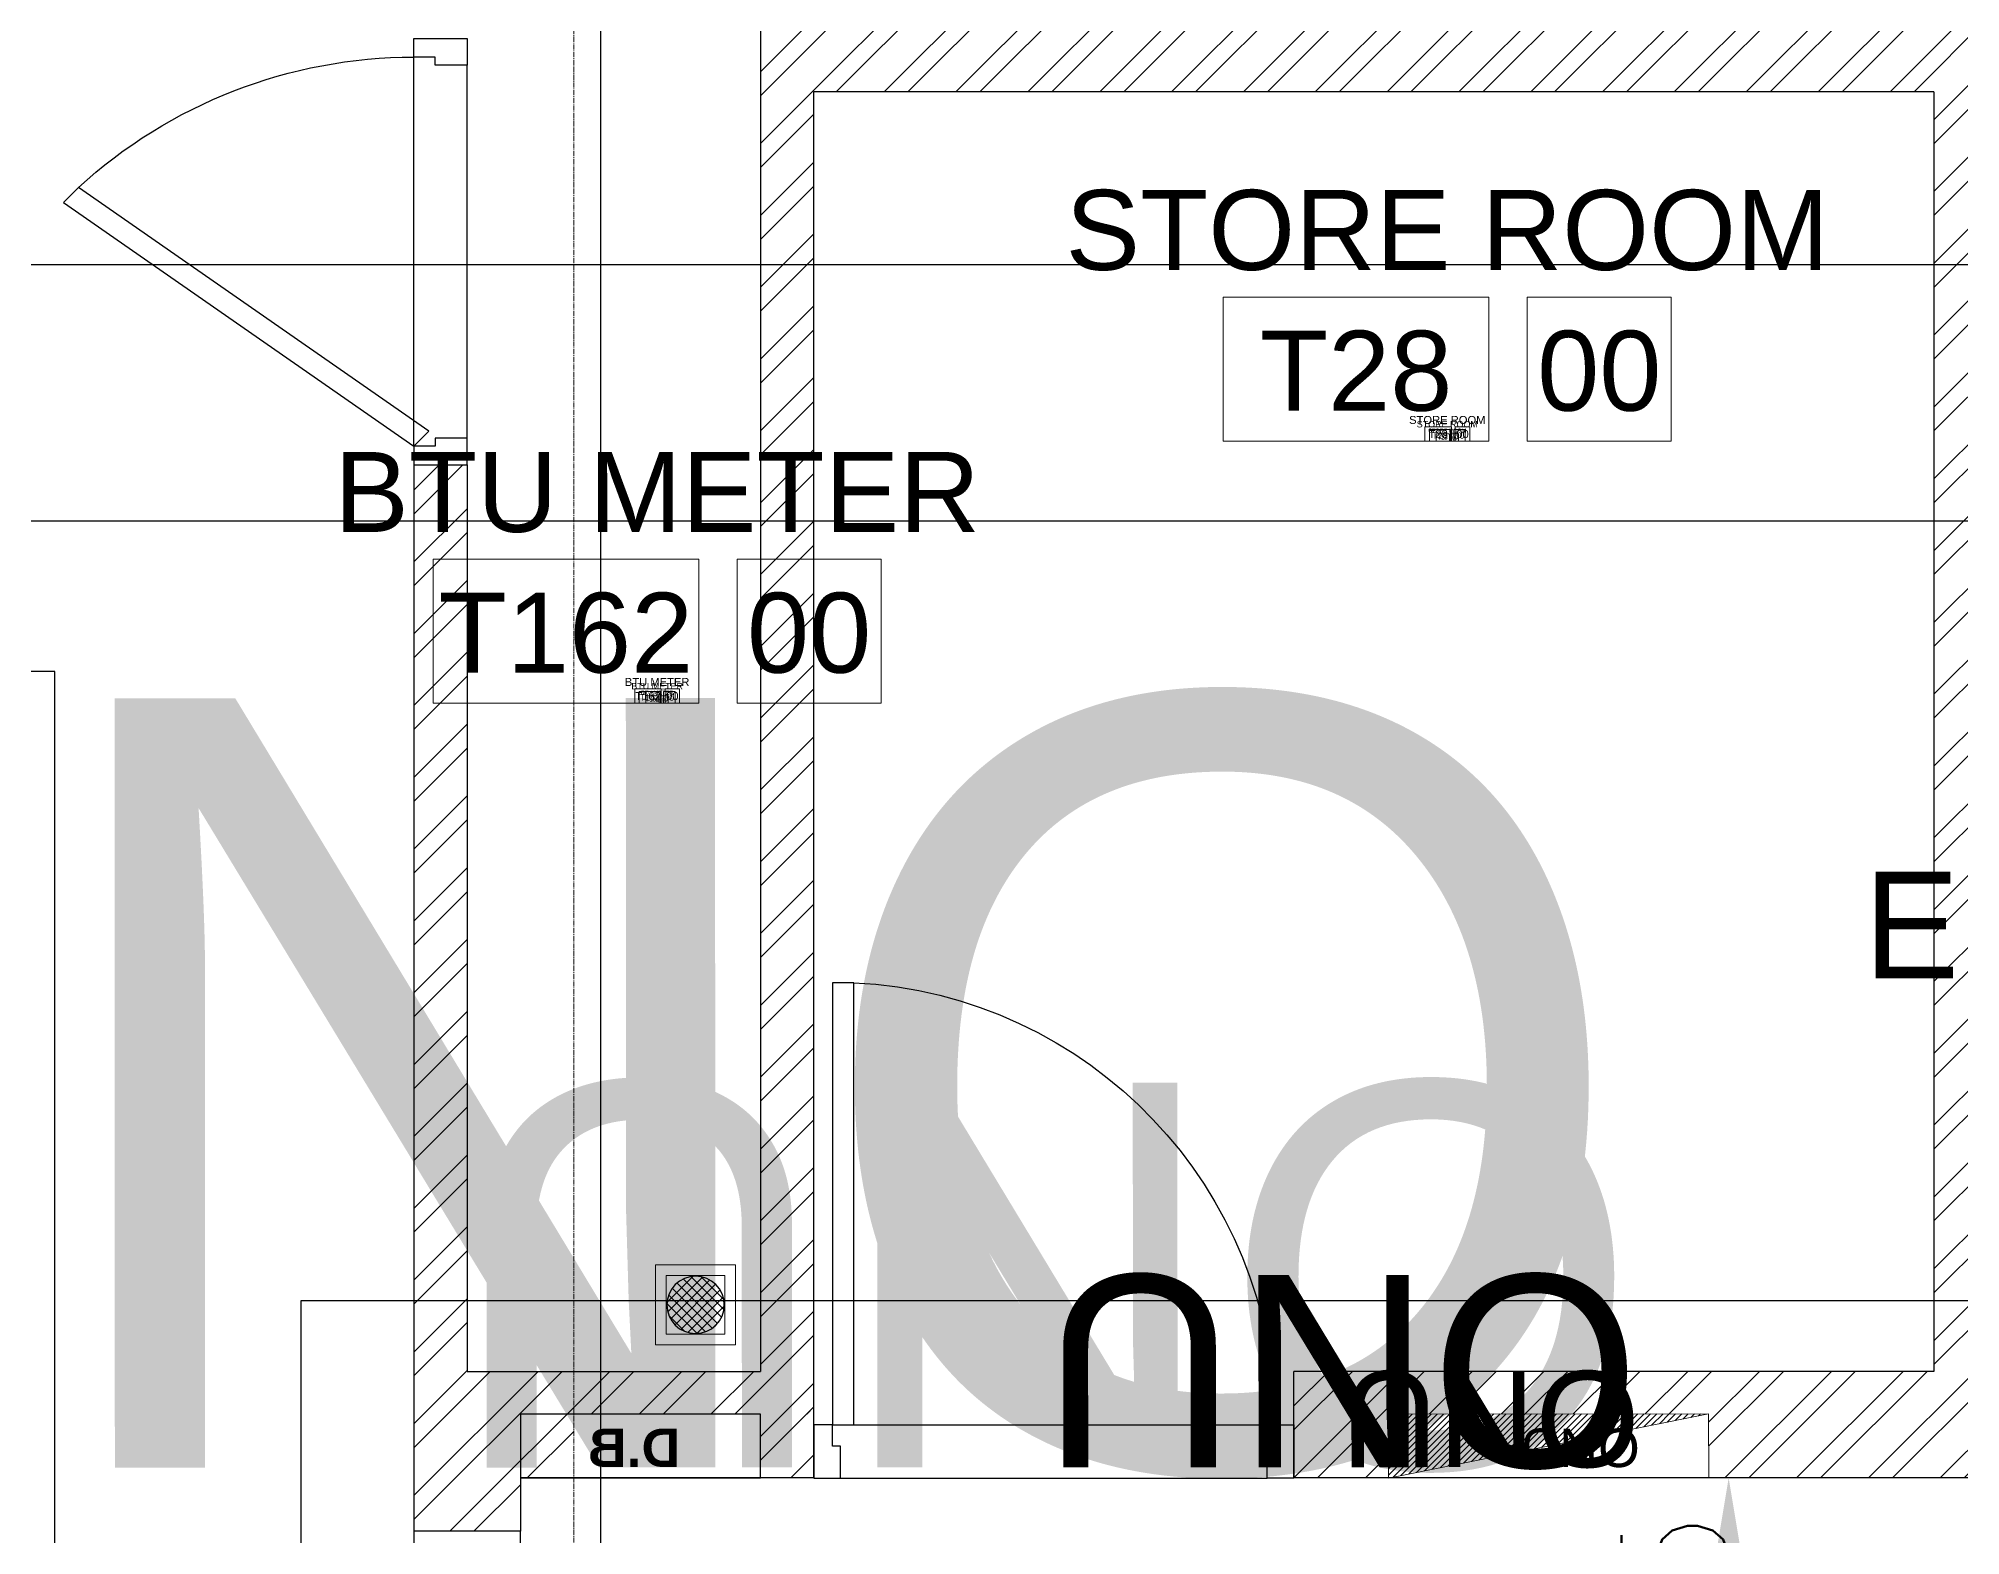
# Model space of a CAD drawing. Header units: millimetres. Extents: x -9226 to 166212, y -13 to 97274.
# Drawn here: x 38946 to 42550, y 52372 to 55180 of the extents above; entities that cross this region are included whole.
import ezdxf
from ezdxf.enums import TextEntityAlignment as Align

# ---------------------------------------------------------------- set-up
doc = ezdxf.new("R2010")
doc.units = ezdxf.units.MM
doc.linetypes.add('23491-A-XR-GRID$0$23288-XR-Unit GRIDS$0$CENTER2', pattern=[28.575, 19.05, -3.175, 3.175, -3.175])
doc.layers.get('0').update_dxf_attribs({"color": 8})
doc.layers.get('Defpoints').update_dxf_attribs({"color": 8})
for name, color, linetype in [('1.INS', 8, 'Continuous'), ('23491-GN-XR-PLOT LIMIT$0$RETAIL', 8, 'Continuous'), ('23491-XR-AR-2ND FLOOR PLAN$0$23491-XR-AR-2ND FLOOR PLAN$0$23491-XR-AR-TYP-FLOOR$0$A-ELC-DP', 8, 'Continuous'), ('23491-XR-AR-2ND FLOOR PLAN$0$23491-XR-AR-2ND FLOOR PLAN$0$23491-XR-AR-TYP-FLOOR$0$A-ELC-DP @ 100', 8, 'Continuous'), ('23491-XR-AR-2ND FLOOR PLAN$0$23491-XR-AR-2ND FLOOR PLAN$0$23491-XR-AR-TYP-FLOOR$0$A-ELC-DP @ 1000', 8, 'Continuous'), ('23491-XR-AR-2ND FLOOR PLAN$0$23491-XR-AR-2ND FLOOR PLAN$0$23491-XR-AR-TYP-FLOOR$0$A-ELC-DP @ 2000', 8, 'Continuous'), ('23491-XR-AR-2ND FLOOR PLAN$0$23491-XR-AR-2ND FLOOR PLAN$0$23491-XR-AR-TYP-FLOOR$0$A-ELC-DP @ 250', 8, 'Continuous'), ('23491-XR-AR-2ND FLOOR PLAN$0$23491-XR-AR-2ND FLOOR PLAN$0$23491-XR-AR-TYP-FLOOR$0$A-ELC-DP @ 500', 8, 'Continuous'), ('23491-XR-AR-2ND FLOOR PLAN$0$23491-XR-AR-2ND FLOOR PLAN$0$23491-XR-AR-TYP-FLOOR$0$LLL', 8, 'Continuous'), ('23491-XR-AR-2ND FLOOR PLAN$0$23491-XR-AR-2ND FLOOR PLAN$0$NEC-DR-FIXTURES', 8, 'Continuous'), ('FAD', 3, 'Continuous'), ('VCD SHE', 7, 'Continuous')]:
    doc.layers.add(name, color=color, linetype=linetype)
for name, color, linetype, lineweight in [('1.XREF', 8, 'Continuous', 9), ('23491-A-XR-GRID$0$G-ANNO-GRID', 8, '23491-A-XR-GRID$0$23288-XR-Unit GRIDS$0$CENTER2', 0), ('23491-XR-AR-2ND FLOOR PLAN$0$23491-XR-AR-2ND FLOOR PLAN$0$23491-XR-AR-TYP-FLOOR$0$A-ANNO-TEXT @ 50', 8, 'Continuous', 25), ('23491-XR-AR-2ND FLOOR PLAN$0$23491-XR-AR-2ND FLOOR PLAN$0$23491-XR-AR-TYP-FLOOR$0$A-Glaz-Sill', 8, 'Continuous', 5), ('23491-XR-AR-2ND FLOOR PLAN$0$23491-XR-AR-2ND FLOOR PLAN$0$23491-XR-AR-TYP-FLOOR$0$A-WALL-PATT', 8, 'Continuous', 5), ('23491-XR-AR-2ND FLOOR PLAN$0$23491-XR-AR-2ND FLOOR PLAN$0$23491-XR-AR-TYP-FLOOR$0$Zone-6_30May22$0$TYP$0$2B+G+19+R Typical Floor$0$A-DOOR', 8, 'Continuous', 25), ('23491-XR-AR-2ND FLOOR PLAN$0$23491-XR-AR-2ND FLOOR PLAN$0$A-WALL', 8, 'Continuous', 30), ('23491-XR-AR-2ND FLOOR PLAN$0$23491-XR-AR-TYP-FLOOR$0$Zone-6_30May22$0$TYP$0$2B+G+19+R Typical Floor$0$A-DOOR', 8, 'Continuous', 25), ('23491-XR-AR-2ND FLOOR PLAN$0$A-FLOR-IDEN', 8, 'Continuous', 9), ('23491-XR-AR-2ND FLOOR PLAN$0$A-FLOR-IDEN @ 10', 8, 'Continuous', 9), ('23491-XR-AR-2ND FLOOR PLAN$0$A-FLOR-IDEN @ 100', 8, 'Continuous', 9), ('23491-XR-AR-2ND FLOOR PLAN$0$A-FLOR-IDEN @ 5', 8, 'Continuous', 9), ('23491-XR-AR-2ND FLOOR PLAN$0$A-FLOR-IDEN @ 8', 8, 'Continuous', 9), ('23491-XR-AR-2ND FLOOR PLAN$0$A-WALL-CAVI', 8, 'Continuous', 15), ('A-ANNO-DIMS', 8, 'Continuous', 9), ('G-ANNO-LEVL_2 @ 100', 8, 'Continuous', 9)]:
    doc.layers.add(name, color=color, linetype=linetype, lineweight=lineweight)
doc.styles.add('23491-XR-AR-2ND FLOOR PLAN$0$23491-XR-AR-2ND FLOOR PLAN$0$23491-XR-AR-TYP-FLOOR$0$SDC-TEXT', font='arial.ttf')
doc.styles.add('23491-XR-AR-2ND FLOOR PLAN$0$23491-XR-AR-2ND FLOOR PLAN$0$23491-XR-AR-TYP-FLOOR$0$SDC-TEXT-ARB', font='sdc-arb.shx')
doc.styles.add('23491-XR-AR-2ND FLOOR PLAN$0$23491-XR-AR-2ND FLOOR PLAN$0$SDC-TEXT_4_2', font='arial.ttf')
doc.styles.add('23491-XR-AR-2ND FLOOR PLAN$0$SDC-TEXT_4_2', font='arial.ttf')
doc.styles.add('ROMANS', font='isocp.shx', dxfattribs={"width": 0.8})
doc.styles.add('SDC-TEXT-ARB', font='sdc-arb.shx', dxfattribs={"height": 0.5})
doc.styles.add('SDC-TEXT_3', font='arial.ttf')
doc.styles.get("Standard").update_dxf_attribs({"font": 'romans.shx', "height": 200})
doc.dimstyles.new('ISO-25', dxfattribs={"dimtxt": 200, "dimasz": 150, "dimexe": 1.25, "dimexo": 0.625, "dimgap": 1, "dimtad": 1, "dimtoh": 1, "dimdec": 0, "dimrnd": 5, "dimtxsty": 'Standard', "dimcen": 2.5, "dimclrd": 256, "dimclre": 256, "dimclrt": 7, "dimadec": 0, "dimazin": 0, "dimtfac": 1, "dimtdec": 0, "dimtix": 1, "dimtmove": 2, "dimatfit": 3, "dimfxl": 1, "dimarcsym": 1})
doc.dimstyles.new('JSE', dxfattribs={"dimtxt": 50, "dimasz": 150, "dimexe": 0.18, "dimexo": 0.0625, "dimgap": 50, "dimtad": 0, "dimdec": 0, "dimrnd": 5, "dimzin": 0, "dimdsep": 46, "dimtxsty": 'ROMANS', "dimcen": 0.09, "dimclrd": 7, "dimclre": 7, "dimclrt": 7, "dimadec": 0, "dimazin": 0, "dimtfac": 1, "dimtdec": 0, "dimtofl": 0, "dimtmove": 0, "dimatfit": 3, "dimfxl": 1, "dimtolj": 1, "dimtzin": 0, "dimarcsym": 1})

# ---------------------------------------------------------------- blocks, each defined once
blk = doc.blocks.new('*U539')
at = {"layer": '23491-XR-AR-2ND FLOOR PLAN$0$23491-XR-AR-TYP-FLOOR$0$Zone-6_30May22$0$TYP$0$2B+G+19+R Typical Floor$0$A-DOOR', "color": 8}
for p, q in [((1.065, 0), (0.035, 0)), ((1.05, -0.2), (0.05, -0.2))]:
    blk.add_line(p, q, dxfattribs=at)
blk.add_lwpolyline([(0.075, 0), (0.075, 1.0292), (0.035, 1.0292), (0.035, 0)], close=True, dxfattribs=at)
for points in [[(0.035, 0), (0, 0), (0, -0.2), (0.05, -0.2), (0.05, -0.04), (0.035, -0.04), (0.035, 0)], [(1.065, 0), (1.1, 0), (1.1, -0.2), (1.05, -0.2), (1.05, -0.04), (1.065, -0.04), (1.065, 0)]]:
    blk.add_lwpolyline(points, dxfattribs=at)
blk.add_arc((0.035, 0), 1.03, 0, 87.7744, dxfattribs=at)
blk = doc.blocks.new('*U507')
at = {"color": 8, "linetype": 'ByBlock'}
for points in [[(1.3, 0), (-7, 0), (-7, 4.5), (1.3, 4.5)], [(2.5, 0), (7, 0), (7, 4.5), (2.5, 4.5)]]:
    blk.add_lwpolyline(points, close=True, dxfattribs=at)
at = {"color": 8, "linetype": 'ByBlock', "style": '23491-XR-AR-2ND FLOOR PLAN$0$SDC-TEXT_4_2'}
for tag, p in [('ROOM-NAME-2', (0, 9.95)), ('ROOM-NAME-1', (0, 6.6)), ('ROOM-NO.', (-2.85, 2.2)), ('ROOM-FINISH', (4.75, 2.2))]:
    blk.add_attdef(tag, text='', height=2.5, dxfattribs=at).set_placement(p, align=Align.MIDDLE_CENTER)
blk = doc.blocks.new('*U814')
at = {"layer": '23491-XR-AR-2ND FLOOR PLAN$0$A-FLOR-IDEN @ 10', "color": 8}
ref = blk.add_blockref('*U507', (40106.2, 53933.4, 0), dxfattribs=dict(at, xscale=5.999999999999999, yscale=5.999999999999999, zscale=5.999999999999999))
ref.add_attrib('ROOM-NO.', 'T162', dxfattribs={"layer": '0', "color": 0, "linetype": 'ByBlock', "height": 15, "style": '23491-XR-AR-2ND FLOOR PLAN$0$SDC-TEXT_4_2'}).set_placement((40089.1, 53946.6, 0), align=Align.MIDDLE_CENTER)
ref.add_attrib('ROOM-FINISH', '00', dxfattribs={"layer": '0', "color": 0, "linetype": 'ByBlock', "height": 15, "style": '23491-XR-AR-2ND FLOOR PLAN$0$SDC-TEXT_4_2'}).set_placement((40134.7, 53946.6, 0), align=Align.MIDDLE_CENTER)
ref.add_attrib('ROOM-NAME-1', 'BTU METER', dxfattribs={"layer": '0', "color": 0, "linetype": 'ByBlock', "height": 15, "style": '23491-XR-AR-2ND FLOOR PLAN$0$SDC-TEXT_4_2'}).set_placement((40106.2, 53973, 0), align=Align.MIDDLE_CENTER)
at = {"layer": '23491-XR-AR-2ND FLOOR PLAN$0$A-FLOR-IDEN @ 100', "color": 8}
ref = blk.add_blockref('*U507', (40106.2, 53933.4, 0), dxfattribs=dict(at, xscale=60, yscale=60, zscale=60))
ref.add_attrib('ROOM-NO.', 'T162', dxfattribs={"layer": '0', "color": 0, "linetype": 'ByBlock', "height": 150, "style": '23491-XR-AR-2ND FLOOR PLAN$0$SDC-TEXT_4_2'}).set_placement((39935.2, 54065.4, 0), align=Align.MIDDLE_CENTER)
ref.add_attrib('ROOM-FINISH', '00', dxfattribs={"layer": '0', "color": 0, "linetype": 'ByBlock', "height": 150, "style": '23491-XR-AR-2ND FLOOR PLAN$0$SDC-TEXT_4_2'}).set_placement((40391.2, 54065.4, 0), align=Align.MIDDLE_CENTER)
ref.add_attrib('ROOM-NAME-1', 'BTU METER', dxfattribs={"layer": '0', "color": 0, "linetype": 'ByBlock', "height": 150, "style": '23491-XR-AR-2ND FLOOR PLAN$0$SDC-TEXT_4_2'}).set_placement((40106.2, 54329.4, 0), align=Align.MIDDLE_CENTER)
at = {"layer": '23491-XR-AR-2ND FLOOR PLAN$0$A-FLOR-IDEN @ 5', "color": 8}
ref = blk.add_blockref('*U507', (40106.2, 53933.4, 0), dxfattribs=dict(at, xscale=3, yscale=3, zscale=3))
ref.add_attrib('ROOM-NO.', 'T162', dxfattribs={"layer": '0', "color": 0, "linetype": 'ByBlock', "height": 7.5, "style": '23491-XR-AR-2ND FLOOR PLAN$0$SDC-TEXT_4_2'}).set_placement((40097.6, 53940, 0), align=Align.MIDDLE_CENTER)
ref.add_attrib('ROOM-FINISH', '00', dxfattribs={"layer": '0', "color": 0, "linetype": 'ByBlock', "height": 7.5, "style": '23491-XR-AR-2ND FLOOR PLAN$0$SDC-TEXT_4_2'}).set_placement((40120.4, 53940, 0), align=Align.MIDDLE_CENTER)
ref.add_attrib('ROOM-NAME-1', 'BTU METER', dxfattribs={"layer": '0', "color": 0, "linetype": 'ByBlock', "height": 7.5, "style": '23491-XR-AR-2ND FLOOR PLAN$0$SDC-TEXT_4_2'}).set_placement((40106.2, 53953.2, 0), align=Align.MIDDLE_CENTER)
at = {"layer": '23491-XR-AR-2ND FLOOR PLAN$0$A-FLOR-IDEN @ 8', "color": 8}
ref = blk.add_blockref('*U507', (40106.2, 53933.4, 0), dxfattribs=dict(at, xscale=4.8, yscale=4.8, zscale=4.8))
ref.add_attrib('ROOM-NO.', 'T162', dxfattribs={"layer": '0', "color": 0, "linetype": 'ByBlock', "height": 12, "style": '23491-XR-AR-2ND FLOOR PLAN$0$SDC-TEXT_4_2'}).set_placement((40092.5, 53944, 0), align=Align.MIDDLE_CENTER)
ref.add_attrib('ROOM-FINISH', '00', dxfattribs={"layer": '0', "color": 0, "linetype": 'ByBlock', "height": 12, "style": '23491-XR-AR-2ND FLOOR PLAN$0$SDC-TEXT_4_2'}).set_placement((40129, 53944, 0), align=Align.MIDDLE_CENTER)
ref.add_attrib('ROOM-NAME-1', 'BTU METER', dxfattribs={"layer": '0', "color": 0, "linetype": 'ByBlock', "height": 12, "style": '23491-XR-AR-2ND FLOOR PLAN$0$SDC-TEXT_4_2'}).set_placement((40106.2, 53965.1, 0), align=Align.MIDDLE_CENTER)
blk = doc.blocks.new('23491-XR-AR-2ND FLOOR PLAN$0$23454')
at = {"layer": '23491-XR-AR-2ND FLOOR PLAN$0$23491-XR-AR-TYP-FLOOR$0$Zone-6_30May22$0$TYP$0$2B+G+19+R Typical Floor$0$A-DOOR', "color": 8}
for p, q in [((37750, 53480, 0), (37750, 54180, 0)), ((37850, 53465, 0), (37850, 54195, 0))]:
    blk.add_line(p, q, dxfattribs=at)
at = {"layer": '23491-XR-AR-2ND FLOOR PLAN$0$23491-XR-AR-TYP-FLOOR$0$Zone-6_30May22$0$TYP$0$2B+G+19+R Typical Floor$0$A-DOOR', "color": 8, "elevation": 0}
for points in [[(37850, 54195), (37850, 54230), (37750, 54230), (37750, 54180), (37810, 54180), (37810, 54195), (37850, 54195)], [(37850, 53465), (37850, 53430), (37750, 53430), (37750, 53480), (37810, 53480), (37810, 53465), (37850, 53465)]]:
    blk.add_lwpolyline(points, dxfattribs=at)
blk.add_lwpolyline([(37821.7, 53493.3), (38478.7, 53950.3), (38507, 53922), (37850, 53465)], close=True, dxfattribs=at)
at = {"layer": '23491-XR-AR-2ND FLOOR PLAN$0$23491-XR-AR-TYP-FLOOR$0$Zone-6_30May22$0$TYP$0$2B+G+19+R Typical Floor$0$A-DOOR', "color": 8}
blk.add_arc((37850, 53265, 0), 930, 47.4651, 90, dxfattribs=at)
blk = doc.blocks.new('23491-GN-XR-PLOT LIMIT')
at = {"layer": '23491-GN-XR-PLOT LIMIT$0$RETAIL', "color": 8}
blk.add_lwpolyline([(48271.7, 23525.6), (50500, 25555.4), (50500, 80172.6), (48692.6, 81480), (5000, 81480), (5000, 71480), (40000, 71480), (40000, 32256.2, 0.000401), (5000, 26236.7), (5000, 16088.4, -0.000496)], format="xyb", close=True, dxfattribs=at)
blk = doc.blocks.new('23491-XR-AR-2ND FLOOR PLAN$0$23491-XR-AR-2ND FLOOR PLAN$0$A$C9ddd01cc')
at = {"layer": '23491-XR-AR-2ND FLOOR PLAN$0$23491-XR-AR-2ND FLOOR PLAN$0$NEC-DR-FIXTURES', "linetype": 'ByBlock'}
h = blk.add_hatch(dxfattribs=at)
h.set_pattern_fill('_USER', color=8, scale=17.945026, angle=163.5932, style=0, double=1, pattern_type=0)
h.set_pattern_definition([(45, (-596980.314, -23271.093), (-12.6890497, 12.6890497), []), (135, (-596980.314, -23271.093), (-12.6890497, -12.6890497), [])])
h.paths.add_polyline_path([(100, 171.8, 1), (100, 28.2, 1)])
at = {"layer": '23491-XR-AR-2ND FLOOR PLAN$0$23491-XR-AR-2ND FLOOR PLAN$0$NEC-DR-FIXTURES', "color": 8, "lineweight": 0, "ltscale": 0.5}
for points in [[(0, 0), (0, 200), (200, 200), (200, 0)], [(173.3, 173.3), (173.3, 26.7), (26.7, 26.7), (26.7, 173.3)]]:
    blk.add_lwpolyline(points, close=True, dxfattribs=at)
at = {"layer": '23491-XR-AR-2ND FLOOR PLAN$0$23491-XR-AR-2ND FLOOR PLAN$0$NEC-DR-FIXTURES', "color": 8, "linetype": 'ByBlock'}
blk.add_circle((100, 100), 71.8, dxfattribs=at)
blk = doc.blocks.new('*U513')
at = {"layer": '23491-XR-AR-2ND FLOOR PLAN$0$23491-XR-AR-2ND FLOOR PLAN$0$23491-XR-AR-TYP-FLOOR$0$Zone-6_30May22$0$TYP$0$2B+G+19+R Typical Floor$0$A-DOOR', "color": 8}
for p, q in [((0.865, 0), (0.035, 0)), ((0.85, -0.1), (0.05, -0.1))]:
    blk.add_line(p, q, dxfattribs=at)
blk.add_lwpolyline([(0.825, 0), (0.825, 0.829), (0.865, 0.829), (0.865, 0)], close=True, dxfattribs=at)
for points in [[(0.035, 0), (0, 0), (0, -0.1), (0.05, -0.1), (0.05, -0.04), (0.035, -0.04), (0.035, 0)], [(0.865, 0), (0.9, 0), (0.9, -0.1), (0.85, -0.1), (0.85, -0.04), (0.865, -0.04), (0.865, 0)]]:
    blk.add_lwpolyline(points, dxfattribs=at)
blk.add_arc((0.865, 0), 0.83, 92.7623, 180, dxfattribs=at)
blk = doc.blocks.new('*U723')
at = {"layer": '23491-XR-AR-2ND FLOOR PLAN$0$23491-XR-AR-2ND FLOOR PLAN$0$23491-XR-AR-TYP-FLOOR$0$A-ELC-DP @ 100', "color": 8, "lineweight": 25, "insert": (129.2, 99.7), "char_height": 72.149, "attachment_point": 1, "style": '23491-XR-AR-2ND FLOOR PLAN$0$23491-XR-AR-2ND FLOOR PLAN$0$23491-XR-AR-TYP-FLOOR$0$SDC-TEXT-ARB'}
blk.add_mtext_dynamic_manual_height_columns('{\\fArial|b0|i0|c0|p34;ONU}', width=72.149, gutter_width=360.7, heights=[0], dxfattribs=at)
at = {"layer": '23491-XR-AR-2ND FLOOR PLAN$0$23491-XR-AR-2ND FLOOR PLAN$0$23491-XR-AR-TYP-FLOOR$0$A-ELC-DP @ 1000', "color": 8, "lineweight": 25, "insert": (129.2, 99.7), "char_height": 721.494, "attachment_point": 1, "style": '23491-XR-AR-2ND FLOOR PLAN$0$23491-XR-AR-2ND FLOOR PLAN$0$23491-XR-AR-TYP-FLOOR$0$SDC-TEXT-ARB'}
blk.add_mtext_dynamic_manual_height_columns('{\\fArial|b0|i0|c0|p34;ONU}', width=721.494, gutter_width=3607.5, heights=[0], dxfattribs=at)
at = {"layer": '23491-XR-AR-2ND FLOOR PLAN$0$23491-XR-AR-2ND FLOOR PLAN$0$23491-XR-AR-TYP-FLOOR$0$A-ELC-DP @ 2000', "color": 8, "lineweight": 25, "insert": (129.2, 99.7), "char_height": 1442.988, "attachment_point": 1, "style": '23491-XR-AR-2ND FLOOR PLAN$0$23491-XR-AR-2ND FLOOR PLAN$0$23491-XR-AR-TYP-FLOOR$0$SDC-TEXT-ARB'}
blk.add_mtext_dynamic_manual_height_columns('{\\fArial|b0|i0|c0|p34;ONU}', width=1442.988, gutter_width=7214.9, heights=[0], dxfattribs=at)
at = {"layer": '23491-XR-AR-2ND FLOOR PLAN$0$23491-XR-AR-2ND FLOOR PLAN$0$23491-XR-AR-TYP-FLOOR$0$A-ELC-DP @ 250', "color": 8, "lineweight": 25, "insert": (129.2, 99.7), "char_height": 180.374, "attachment_point": 1, "style": '23491-XR-AR-2ND FLOOR PLAN$0$23491-XR-AR-2ND FLOOR PLAN$0$23491-XR-AR-TYP-FLOOR$0$SDC-TEXT-ARB'}
blk.add_mtext_dynamic_manual_height_columns('{\\fArial|b0|i0|c0|p34;ONU}', width=180.374, gutter_width=901.9, heights=[0], dxfattribs=at)
at = {"layer": '23491-XR-AR-2ND FLOOR PLAN$0$23491-XR-AR-2ND FLOOR PLAN$0$23491-XR-AR-TYP-FLOOR$0$A-ELC-DP @ 500', "color": 8, "lineweight": 25, "insert": (129.2, 99.7), "char_height": 360.747, "attachment_point": 1, "style": '23491-XR-AR-2ND FLOOR PLAN$0$23491-XR-AR-2ND FLOOR PLAN$0$23491-XR-AR-TYP-FLOOR$0$SDC-TEXT-ARB'}
blk.add_mtext_dynamic_manual_height_columns('{\\fArial|b0|i0|c0|p34;ONU}', width=360.747, gutter_width=1803.7, heights=[0], dxfattribs=at)
blk = doc.blocks.new('23491-XR-AR-2ND FLOOR PLAN$0$23491-XR-AR-2ND FLOOR PLAN$0$23491-XR-AR-TYP-FLOOR$0$A$C81039be2')
h = blk.add_hatch()
h.set_pattern_fill('ANSI31', color=8, scale=66.494154, angle=-360, style=0)
h.set_pattern_definition([(45, (-6738.033, -3450.009), (-5.877308, 5.877308), [])])
h.paths.add_polyline_path([(600, 120), (0, 0), (600, 0)])
at = {"color": 8}
blk.add_line((0, 0), (600, 120), dxfattribs=at)
blk.add_lwpolyline([(0, 120), (0, 0), (600, 0), (600, 120)], close=True, dxfattribs=at)
at = {"layer": '23491-XR-AR-2ND FLOOR PLAN$0$23491-XR-AR-2ND FLOOR PLAN$0$23491-XR-AR-TYP-FLOOR$0$A-ELC-DP'}
blk.add_blockref('*U723', (0, 0), dxfattribs=at)
blk = doc.blocks.new('23491-XR-AR-2ND FLOOR PLAN$0$23491-XR-AR-2ND FLOOR PLAN$0$23491-XR-AR-TYP-FLOOR$0$onu')
at = {"layer": '23491-XR-AR-2ND FLOOR PLAN$0$23491-XR-AR-2ND FLOOR PLAN$0$23491-XR-AR-TYP-FLOOR$0$LLL', "color": 8}
blk.add_lwpolyline([(30, 60), (30, 510), (150, 510), (150, 60)], close=True, dxfattribs=at)
at = {"layer": '23491-XR-AR-2ND FLOOR PLAN$0$23491-XR-AR-2ND FLOOR PLAN$0$23491-XR-AR-TYP-FLOOR$0$A-ANNO-TEXT @ 50', "color": 8, "insert": (129.2, 210.5), "char_height": 72, "width": 1966.959, "attachment_point": 7, "rotation": 90, "style": '23491-XR-AR-2ND FLOOR PLAN$0$23491-XR-AR-2ND FLOOR PLAN$0$23491-XR-AR-TYP-FLOOR$0$SDC-TEXT'}
blk.add_mtext('{\\fArial|b1|i0|c0|p34;D.B}', dxfattribs=at)
blk = doc.blocks.new('*U531')
at = {"color": 8, "linetype": 'ByBlock'}
for points in [[(1.3, 0), (-7, 0), (-7, 4.5), (1.3, 4.5)], [(2.5, 0), (7, 0), (7, 4.5), (2.5, 4.5)]]:
    blk.add_lwpolyline(points, close=True, dxfattribs=at)
at = {"color": 8, "linetype": 'ByBlock', "style": '23491-XR-AR-2ND FLOOR PLAN$0$23491-XR-AR-2ND FLOOR PLAN$0$SDC-TEXT_4_2'}
for tag, p in [('ROOM-NAME-2', (0, 9.95)), ('ROOM-NAME-1', (0, 6.6)), ('ROOM-NO.', (-2.85, 2.2)), ('ROOM-FINISH', (4.75, 2.2))]:
    blk.add_attdef(tag, text='', height=2.5, dxfattribs=at).set_placement(p, align=Align.MIDDLE_CENTER)
blk = doc.blocks.new('*U852')
at = {"layer": '23491-XR-AR-2ND FLOOR PLAN$0$A-FLOR-IDEN @ 10', "color": 8}
ref = blk.add_blockref('*U531', (41587.7, 54424.8), dxfattribs=dict(at, xscale=5.999999999999999, yscale=5.999999999999999, zscale=5.999999999999999))
ref.add_attrib('ROOM-NO.', 'T28', dxfattribs={"layer": '0', "color": 0, "linetype": 'ByBlock', "height": 15, "style": '23491-XR-AR-2ND FLOOR PLAN$0$23491-XR-AR-2ND FLOOR PLAN$0$SDC-TEXT_4_2'}).set_placement((41570.6, 54438), align=Align.MIDDLE_CENTER)
ref.add_attrib('ROOM-FINISH', '00', dxfattribs={"layer": '0', "color": 0, "linetype": 'ByBlock', "height": 15, "style": '23491-XR-AR-2ND FLOOR PLAN$0$23491-XR-AR-2ND FLOOR PLAN$0$SDC-TEXT_4_2'}).set_placement((41616.2, 54438), align=Align.MIDDLE_CENTER)
ref.add_attrib('ROOM-NAME-1', 'STORE ROOM', dxfattribs={"layer": '0', "color": 0, "linetype": 'ByBlock', "height": 15, "style": '23491-XR-AR-2ND FLOOR PLAN$0$23491-XR-AR-2ND FLOOR PLAN$0$SDC-TEXT_4_2'}).set_placement((41587.7, 54464.4), align=Align.MIDDLE_CENTER)
at = {"layer": '23491-XR-AR-2ND FLOOR PLAN$0$A-FLOR-IDEN @ 100', "color": 8}
ref = blk.add_blockref('*U531', (41587.7, 54424.8), dxfattribs=dict(at, xscale=60, yscale=60, zscale=60))
ref.add_attrib('ROOM-NO.', 'T28', dxfattribs={"layer": '0', "color": 0, "linetype": 'ByBlock', "height": 150, "style": '23491-XR-AR-2ND FLOOR PLAN$0$23491-XR-AR-2ND FLOOR PLAN$0$SDC-TEXT_4_2'}).set_placement((41416.7, 54556.8), align=Align.MIDDLE_CENTER)
ref.add_attrib('ROOM-FINISH', '00', dxfattribs={"layer": '0', "color": 0, "linetype": 'ByBlock', "height": 150, "style": '23491-XR-AR-2ND FLOOR PLAN$0$23491-XR-AR-2ND FLOOR PLAN$0$SDC-TEXT_4_2'}).set_placement((41872.7, 54556.8), align=Align.MIDDLE_CENTER)
ref.add_attrib('ROOM-NAME-1', 'STORE ROOM', dxfattribs={"layer": '0', "color": 0, "linetype": 'ByBlock', "height": 150, "style": '23491-XR-AR-2ND FLOOR PLAN$0$23491-XR-AR-2ND FLOOR PLAN$0$SDC-TEXT_4_2'}).set_placement((41587.7, 54820.8), align=Align.MIDDLE_CENTER)
at = {"layer": '23491-XR-AR-2ND FLOOR PLAN$0$A-FLOR-IDEN @ 5', "color": 8}
ref = blk.add_blockref('*U531', (41587.7, 54424.8), dxfattribs=dict(at, xscale=3, yscale=3, zscale=3))
ref.add_attrib('ROOM-NO.', 'T28', dxfattribs={"layer": '0', "color": 0, "linetype": 'ByBlock', "height": 7.5, "style": '23491-XR-AR-2ND FLOOR PLAN$0$23491-XR-AR-2ND FLOOR PLAN$0$SDC-TEXT_4_2'}).set_placement((41579.2, 54431.4), align=Align.MIDDLE_CENTER)
ref.add_attrib('ROOM-FINISH', '00', dxfattribs={"layer": '0', "color": 0, "linetype": 'ByBlock', "height": 7.5, "style": '23491-XR-AR-2ND FLOOR PLAN$0$23491-XR-AR-2ND FLOOR PLAN$0$SDC-TEXT_4_2'}).set_placement((41602, 54431.4), align=Align.MIDDLE_CENTER)
ref.add_attrib('ROOM-NAME-1', 'STORE ROOM', dxfattribs={"layer": '0', "color": 0, "linetype": 'ByBlock', "height": 7.5, "style": '23491-XR-AR-2ND FLOOR PLAN$0$23491-XR-AR-2ND FLOOR PLAN$0$SDC-TEXT_4_2'}).set_placement((41587.7, 54444.6), align=Align.MIDDLE_CENTER)
at = {"layer": '23491-XR-AR-2ND FLOOR PLAN$0$A-FLOR-IDEN @ 8', "color": 8}
ref = blk.add_blockref('*U531', (41587.7, 54424.8), dxfattribs=dict(at, xscale=4.8, yscale=4.8, zscale=4.8))
ref.add_attrib('ROOM-NO.', 'T28', dxfattribs={"layer": '0', "color": 0, "linetype": 'ByBlock', "height": 12, "style": '23491-XR-AR-2ND FLOOR PLAN$0$23491-XR-AR-2ND FLOOR PLAN$0$SDC-TEXT_4_2'}).set_placement((41574, 54435.3), align=Align.MIDDLE_CENTER)
ref.add_attrib('ROOM-FINISH', '00', dxfattribs={"layer": '0', "color": 0, "linetype": 'ByBlock', "height": 12, "style": '23491-XR-AR-2ND FLOOR PLAN$0$23491-XR-AR-2ND FLOOR PLAN$0$SDC-TEXT_4_2'}).set_placement((41610.5, 54435.3), align=Align.MIDDLE_CENTER)
ref.add_attrib('ROOM-NAME-1', 'STORE ROOM', dxfattribs={"layer": '0', "color": 0, "linetype": 'ByBlock', "height": 12, "style": '23491-XR-AR-2ND FLOOR PLAN$0$23491-XR-AR-2ND FLOOR PLAN$0$SDC-TEXT_4_2'}).set_placement((41587.7, 54456.4), align=Align.MIDDLE_CENTER)
blk = doc.blocks.new('23491-XR-AR-2ND FLOOR PLAN')
at = {"layer": '23491-XR-AR-2ND FLOOR PLAN$0$23491-XR-AR-2ND FLOOR PLAN$0$23491-XR-AR-TYP-FLOOR$0$A-WALL-PATT'}
h = blk.add_hatch(dxfattribs=at)
h.set_pattern_fill('ANSI32', color=8, scale=10)
h.paths.add_polyline_path([(40400, 55280.9), (40400, 55080.9), (42600, 55080), (42600, 55280)])
h.paths.add_polyline_path([(39650, 55980), (39750, 55980), (39750, 57680), (39850, 57680), (39850, 57680), (40299.9, 57680), (40299.9, 57760), (39849.9, 57760.2), (39849.9, 57980), (39650, 57980)])
h.paths.add_polyline_path([(39750, 54380), (39650, 54380), (39650, 52380), (39849.9, 52380), (39850, 52480), (39950, 52480), (39949.9, 52599.8), (40400, 52600), (40400, 52680), (39850, 52680), (39850, 52680), (39750, 52680)])
h = blk.add_hatch(dxfattribs=at)
h.set_pattern_fill('ANSI32', color=8, scale=10)
h.paths.add_polyline_path([(40300, 57880), (40400, 57880), (40400, 52480), (40300, 52480)])
h = blk.add_hatch(dxfattribs=at)
h.set_pattern_fill('ANSI32', color=8, scale=10)
h.paths.add_polyline_path([(42500, 55280), (42600, 55280), (42600, 55780), (43000, 55780), (43000, 54580), (42600, 54580), (42600, 55080), (42500, 55080), (42500, 52680), (41300, 52680), (41300, 52480), (41477.7, 52480.1), (41477.7, 52600), (42077.7, 52600.2), (42077.7, 52480.2), (43200, 52480), (43196.2, 52579.8), (42601.5, 52579.8), (42601.5, 54479.8), (43100.2, 54479.8), (43100.2, 55880.2), (42600, 55880.2), (42500, 55880.2)])
at = {"layer": '23491-XR-AR-2ND FLOOR PLAN$0$23491-XR-AR-2ND FLOOR PLAN$0$A-WALL', "color": 8}
for p, q in [((40300, 57680), (40300, 52680)), ((42500, 55080), (40400, 55080)), ((40400, 52680), (40400, 55080)), ((42500, 55080), (42500, 52680)), ((39650, 54380), (39650, 52380)), ((39750, 54380), (39750, 52680)), ((39750, 52680), (40300, 52680)), ((40400, 52480), (40400, 52680)), ((42500, 52680), (41300, 52680)), ((41300, 52480), (41300, 52680)), ((39850, 52480), (39849.9, 52380)), ((40400, 52480), (39850, 52480)), ((43200, 52480), (41300, 52480))]:
    blk.add_line(p, q, dxfattribs=at)
at = {"layer": '23491-XR-AR-2ND FLOOR PLAN$0$23491-XR-AR-2ND FLOOR PLAN$0$23491-XR-AR-TYP-FLOOR$0$A-Glaz-Sill', "color": 8, "lineweight": 25, "rotation": 180.0226357195537}
blk.add_blockref('23491-XR-AR-2ND FLOOR PLAN$0$23491-XR-AR-2ND FLOOR PLAN$0$23491-XR-AR-TYP-FLOOR$0$A$C81039be2', (42077.7, 52600.2, 0), dxfattribs=at)
at = {"layer": '23491-XR-AR-2ND FLOOR PLAN$0$23491-XR-AR-2ND FLOOR PLAN$0$23491-XR-AR-TYP-FLOOR$0$A-Glaz-Sill', "color": 8, "lineweight": 25, "xscale": -1, "rotation": 90.02263571955257}
blk.add_blockref('23491-XR-AR-2ND FLOOR PLAN$0$23491-XR-AR-2ND FLOOR PLAN$0$23491-XR-AR-TYP-FLOOR$0$onu', (40359.9, 52630, 0), dxfattribs=at)
at = {"layer": '23491-XR-AR-2ND FLOOR PLAN$0$23491-XR-AR-2ND FLOOR PLAN$0$23491-XR-AR-TYP-FLOOR$0$Zone-6_30May22$0$TYP$0$2B+G+19+R Typical Floor$0$A-DOOR', "color": 8, "xscale": -1000.000000000003, "yscale": 1000.000000000003, "zscale": 1000.000000000003}
blk.add_blockref('*U513', (41300, 52579.9), dxfattribs=at)
at = {"layer": '23491-XR-AR-2ND FLOOR PLAN$0$23491-XR-AR-2ND FLOOR PLAN$0$NEC-DR-FIXTURES', "color": 8, "xscale": -0.7499999999999932, "yscale": 0.7499999999999932, "zscale": 0.7499999999999932, "rotation": 180}
blk.add_blockref('23491-XR-AR-2ND FLOOR PLAN$0$23491-XR-AR-2ND FLOOR PLAN$0$A$C9ddd01cc', (40103.3, 52879.7, 0), dxfattribs=at)
at = {"layer": '23491-XR-AR-2ND FLOOR PLAN$0$23491-XR-AR-TYP-FLOOR$0$Zone-6_30May22$0$TYP$0$2B+G+19+R Typical Floor$0$A-DOOR', "color": 8, "xscale": 1000.000000000001, "yscale": 1000.000000000001, "zscale": 1000.000000000001, "rotation": 270}
blk.add_blockref('*U539', (39849.9, 52380), dxfattribs=at)
blk.add_blockref('*U539', (39849.9, 52380), dxfattribs=at)
at = {"layer": '23491-XR-AR-2ND FLOOR PLAN$0$A-FLOR-IDEN'}
for name in ['*U852', '*U814']:
    blk.add_blockref(name, (0, 0), dxfattribs=at)
at = {"layer": '23491-XR-AR-2ND FLOOR PLAN$0$A-WALL-CAVI', "color": 8}
blk.add_blockref('23491-GN-XR-PLOT LIMIT', (0, 0), dxfattribs=at)
at = {"layer": '23491-XR-AR-2ND FLOOR PLAN$0$A-WALL-CAVI', "color": 8, "xscale": -1}
blk.add_blockref('23491-XR-AR-2ND FLOOR PLAN$0$23454', (77500, 950), dxfattribs=at)
blk = doc.blocks.new('23491-A-XR-GRID')
at = {"layer": '23491-A-XR-GRID$0$G-ANNO-GRID', "color": 8, "ltscale": 0.5}
blk.add_line((39950, 96273.8), (39950, 35026.5), dxfattribs=at)
blk = doc.blocks.new('*U501')
for points in [[(0, 1.6, 0.414214), (-1.6, 0), (0, 0)], [(0, -1.6, 0.414214), (1.6, 0), (0, 0)]]:
    blk.add_hatch(color=8).paths.add_polyline_path(points)
at = {"color": 8}
for p, q in [((0, 2.534), (0, -2.534)), ((2.534, 0), (-2.534, 0)), ((0, 0), (2.534, 0))]:
    blk.add_line(p, q, dxfattribs=at)
at = {"color": 8, "linetype": 'ByBlock'}
blk.add_line((23.731, 0), (2.534, 0), dxfattribs=at)
at = {"color": 8}
blk.add_circle((0, 0), 1.6, dxfattribs=at)
at = {"color": 8, "lineweight": 0, "style": 'SDC-TEXT_3'}
blk.add_attdef('F.F.L.', text='', height=2.5, dxfattribs=at).set_placement((2.233, 3.039), align=Align.TOP_LEFT)
blk.add_attdef('S.S.L.', (2.233, -2.901), '', height=2.5, dxfattribs=at)
blk = doc.blocks.new('XREF')
at = {"layer": 'A-ANNO-DIMS', "color": 8}
blk.add_blockref('23491-XR-AR-2ND FLOOR PLAN', (0, 0), dxfattribs=at)
blk.add_blockref('23491-A-XR-GRID', (0, 0))
at = {"layer": 'G-ANNO-LEVL_2 @ 100', "color": 8}
ref = blk.add_blockref('*U501', (37549.7, 55300.7), dxfattribs=dict(at, xscale=80.00000000000007, yscale=80.00000000000007, zscale=80.00000000000007))
ref.add_attrib('F.F.L.', 'F.FL. +20.20M', dxfattribs={"layer": '0', "color": 8, "lineweight": 0, "height": 200, "style": 'SDC-TEXT_3'}).set_placement((37728.3, 55543.8), align=Align.TOP_LEFT)
blk = doc.blocks.new('*D360')
at = {"layer": 'Defpoints', "color": 0, "transparency": 16777216}
for p in [(42115.2, 52480), (42115.2, 52480), (42115.2, 51837.4, 0)]:
    blk.add_point(p, dxfattribs=at)
at = {"layer": 'VCD SHE', "lineweight": -2, "transparency": 16777216}
for p, q in [((42114.6, 52480), (42114, 52480)), ((42115.2, 51987.4), (42115.2, 52330)), ((42114.6, 51837.4), (42114, 51837.4))]:
    blk.add_line(p, q, dxfattribs=at)
at = {"layer": 'VCD SHE', "transparency": 16777216}
for points in [[(42090.2, 52330), (42140.2, 52330), (42115.2, 52480)], [(42090.2, 51987.4), (42140.2, 51987.4), (42115.2, 51837.4)]]:
    blk.add_solid(points, dxfattribs=at)
at = {"layer": 'VCD SHE', "color": 7, "transparency": 16777216, "insert": (42014.2, 52158.7), "char_height": 200, "attachment_point": 5, "rotation": 90}
blk.add_mtext('645', dxfattribs=at)

msp = doc.modelspace()

# ---------------------------------------------------------------- block references
at = {"layer": '1.XREF'}
msp.add_blockref('XREF', (0, 0), dxfattribs=at)

# ---------------------------------------------------------------- next in the draw order: texts
at = {"layer": 'VCD SHE', "style": 'SDC-TEXT-ARB'}
msp.add_text('ELSD-1', height=200, dxfattribs=at).set_placement((42369.1, 53416.9, 0))

# ---------------------------------------------------------------- next in the draw order: dimensions: what is measured, and where the dimension line sits
at = {"layer": 'VCD SHE'}
dim = msp.add_linear_dim(base=(42115.2, 52480), p1=(42115.2, 51837.4, 0), p2=(42115.2, 52480), angle=90, dimstyle='ISO-25', dxfattribs=at)
dim.commit()
dim.dimension.update_dxf_attribs({"geometry": '*D360', "text_midpoint": (42014.2, 52158.7)})

# ---------------------------------------------------------------- next in the draw order: leaders
at = {"layer": '1.INS'}
for points in [[(38187.1, 54756), (50500, 54756)], [(38313.3, 54275.4), (45299.2, 54275.4)], [(38976.7, 51788.3), (38976.7, 53992.8), (30399.9, 53992.8)]]:
    msp.add_leader(points, dimstyle='JSE', override={"dimgap": 50, "dimtad": 0}, dxfattribs=at)
at = {"layer": 'FAD'}
msp.add_leader([(39438.8, 51525.8), (39438.8, 52813.1), (45299.2, 52813.1)], dimstyle='JSE', override={"dimgap": 50, "dimtad": 0}, dxfattribs=at)

doc.saveas('drawing.dxf')
